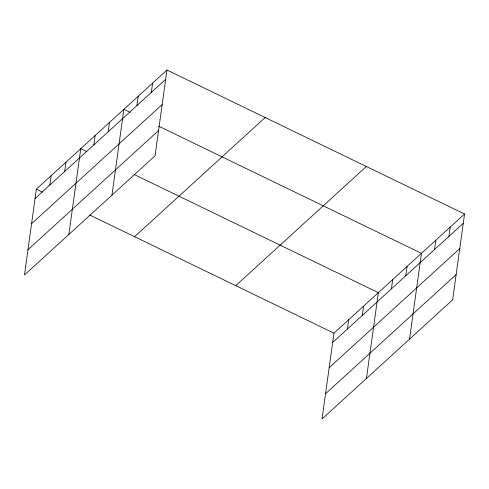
<?xml version="1.0" encoding="UTF-8"?>
<svg xmlns="http://www.w3.org/2000/svg" width="489" height="489" viewBox="0 0 489 489"><rect width="100%" height="100%" fill="white"/><g stroke="black" fill="none" stroke-linecap="round" stroke-linejoin="round"><path stroke-width="0.73" d="M166.963 70.019L36.357 189.182L24.45 274.989L155.056 155.826L166.963 70.019L464.55 214.011L452.643 299.818L322.037 418.981L333.944 333.174L464.55 214.011M49.866 184.995L51.162 175.679M64.67 171.492L65.96 162.171M68.857 234.476L80.764 148.668L86.901 151.639M93.833 144.878L95.129 135.557M108.203 131.767L109.493 122.452M111.957 195.148L123.864 109.34L130.001 112.311M136.932 105.551L138.228 96.235M151.303 92.439L152.592 83.124M347.453 328.987L348.749 319.672M362.257 315.484L363.553 306.163M366.444 378.468L378.352 292.66L133.955 174.402M391.426 288.871L392.716 279.549M405.791 275.759L407.086 266.444M409.544 339.14L421.451 253.333L158.644 126.168M434.525 249.543L435.815 240.227M448.89 236.438L450.186 227.116M35.061 198.503L165.667 79.334M31.559 223.742L162.165 104.579M27.952 249.751L158.558 130.581M134.561 236.7L265.166 117.531M235.741 285.655L366.347 166.492M332.654 342.496L463.254 223.326M329.152 367.734L459.752 248.571M325.546 393.743L456.145 274.573M36.357 189.182L42.494 192.153M89.548 214.922L333.944 333.174"/></g></svg>
